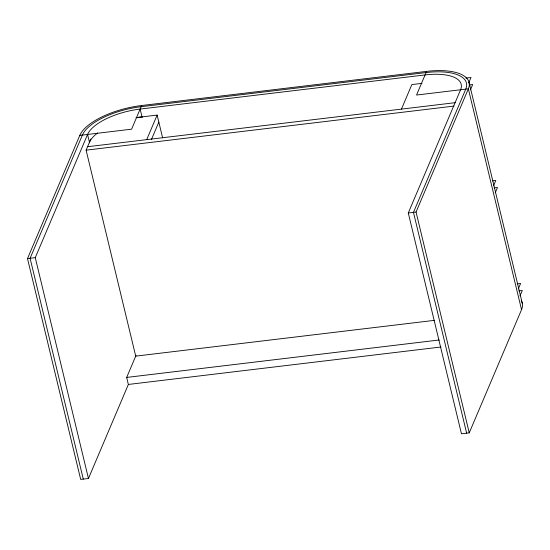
<?xml version="1.0" encoding="UTF-8"?>
<svg xmlns="http://www.w3.org/2000/svg" width="550" height="550" viewBox="0 0 550 550"><rect width="100%" height="100%" fill="white"/><g stroke="black" fill="none" stroke-linecap="round" stroke-linejoin="round"><path stroke-width="0.82" d="M27.5 258.589L79.798 135.382A54.031 21.526 -13.5 0 1 141.646 105.517L426.587 71.383A54.031 21.526 -13.5 0 1 468.353 88.832L521.538 309.657L469.239 432.871L461.464 433.799L408.279 212.974L460.584 89.767A45.925 18.301 -13.5 0 0 425.081 74.931L140.14 109.065A45.925 18.301 -13.5 0 0 87.567 134.454L35.269 257.661L88.454 478.486L80.685 479.414L27.5 258.589L35.269 257.661M434.638 320.327L135.713 356.139L86.109 150.164L90.826 139.047M141.646 105.517L131.608 129.174L79.798 135.382M146.719 139.631L157.135 115.088L136.015 117.618M151.339 139.755L158.826 122.114M88.454 478.486L128.349 384.498L126.679 377.424L136.049 355.348M401.438 109.113L411.854 84.569L421.994 83.359M426.587 71.383L416.543 95.04L468.353 88.832L416.054 212.039L469.239 432.871M468.724 82.858L470.999 77.488L465.933 78.093M470.415 89.884L472.691 84.514L469.315 84.92M493.529 185.838L495.804 180.469L492.422 180.874M495.22 192.864L497.496 187.495L494.113 187.901M518.286 288.936L520.609 283.456L517.199 283.862M519.977 295.962L522.301 290.482L518.891 290.888M87.574 146.719L455.517 102.637M86.109 150.164L454.011 106.088M408.279 212.974L416.054 212.039M126.679 377.424L439.223 339.982M128.37 384.45L440.914 347.009M469.095 82.479L522.28 303.304M466.647 433.18L413.462 212.355L465.761 89.141A51.329 20.453 -13.5 0 0 426.085 72.566L141.144 106.7A51.329 20.453 -13.5 0 0 82.39 135.073L30.092 258.28L83.277 479.105M157.135 115.088L162.635 137.926M140.14 109.065L142.147 117.404M87.567 134.454L89.574 142.787M89.458 142.278A45.925 18.301 -13.5 0 1 97.598 132.976M136.441 117.721A45.925 18.301 -13.5 0 1 142.024 116.896M521.263 300.774A54.031 21.526 -13.5 0 1 521.538 309.657"/></g></svg>
